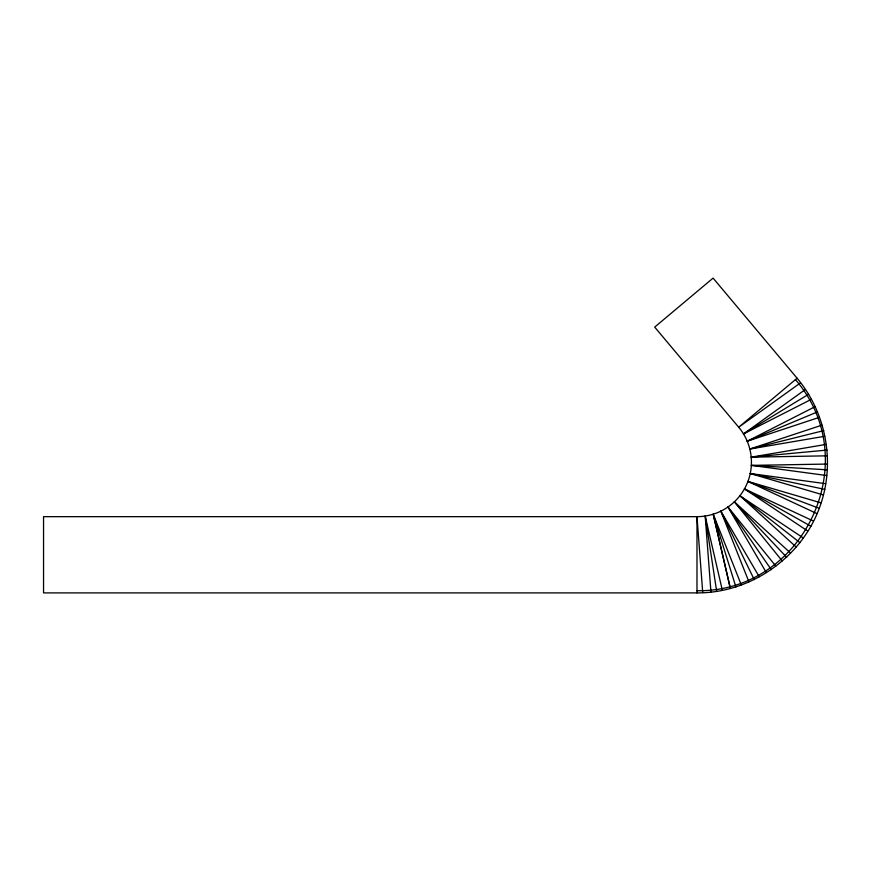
<?xml version="1.0" encoding="UTF-8"?>
<svg xmlns="http://www.w3.org/2000/svg" width="871" height="871" viewBox="0 0 871 871"><rect width="100%" height="100%" fill="white"/><g stroke="black" fill="none" stroke-linecap="round" stroke-linejoin="round"><path stroke-width="1.31" d="M696.985 592.901C750.149 593.216 800.787 558.191 819.263 508.337C835.681 464.962 826.949 413.714 797.096 378.21L713.088 278.099L654.698 327.104L738.695 427.215A54.448 54.448 0 0 1 696.985 516.666L696.985 592.901L43.55 592.901L43.55 516.666L696.985 516.666L702.723 592.465M797.096 378.21L738.695 427.215L800.46 382.892M811.228 399.386L743.496 433.9L805.25 389.577M743.496 433.9L808.615 394.258M819.393 417.318L747.231 441.227L814.962 406.724M747.231 441.227L817.575 411.852M824.761 436.273L749.811 449.044L821.974 425.135M749.811 449.044L823.792 430.601M827.21 455.827L751.194 457.155L826.144 444.384M751.194 457.155L827.102 450.067M696.985 590.723C804.151 592.367 865.578 460.65 795.43 379.614M826.677 475.522L751.335 465.375L827.352 464.058M751.335 465.375L827.45 469.817M823.193 494.913L750.247 473.53L825.588 483.677M750.247 473.53L824.815 489.382M816.824 513.563L747.928 481.434L820.885 502.807M747.928 481.434L819.263 508.337M807.722 531.027L744.455 488.892L813.351 521.021M744.455 488.892L810.912 526.236M796.083 546.934L739.893 495.741L803.16 537.875M739.893 495.741L799.97 542.677M782.191 560.902L734.351 501.816L790.541 553.02M734.351 501.816L786.665 557.277M766.349 572.606L727.96 506.998L775.8 566.074M727.96 506.998L771.314 569.699M748.918 581.806L720.85 511.157L759.24 576.765M720.85 511.157L754.275 579.672M741.275 584.844L713.207 514.195L729.822 586.15M735.919 586.967L713.207 514.195L730.312 588.263M710.932 591.845L705.194 516.046L722.288 590.113M705.194 516.046L716.681 591.409"/></g></svg>
